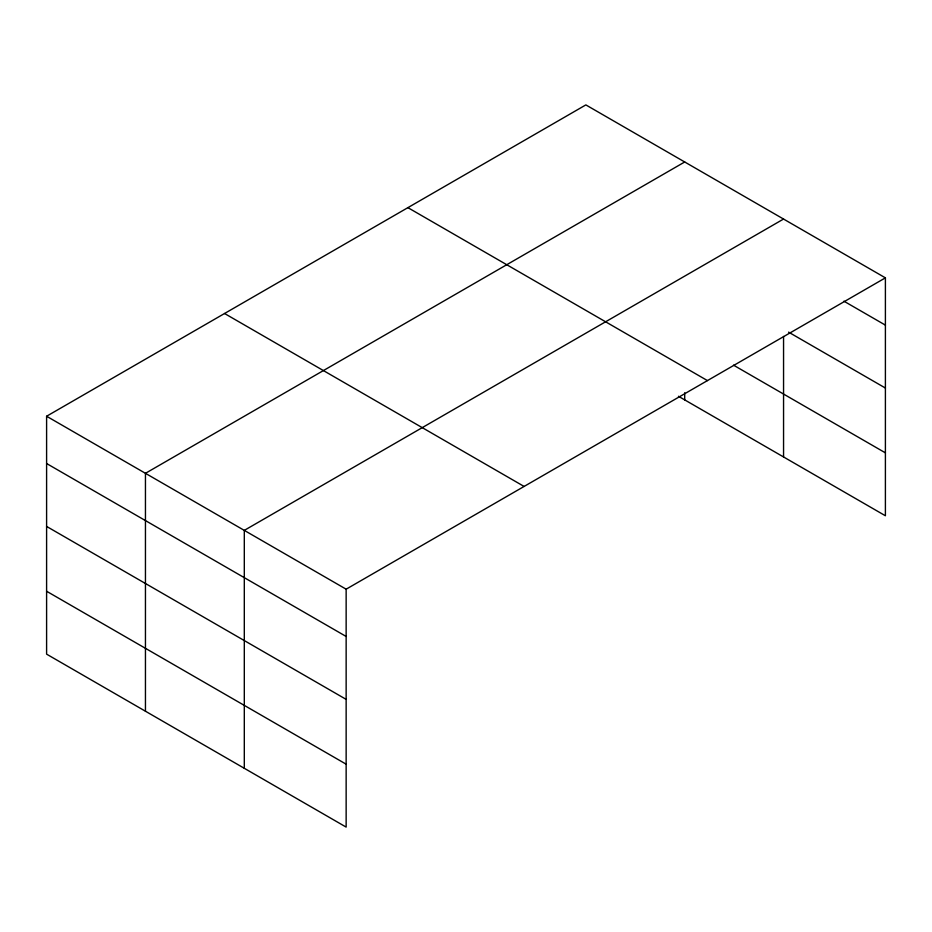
<?xml version="1.0" encoding="UTF-8"?>
<svg xmlns="http://www.w3.org/2000/svg" width="932" height="932" viewBox="0 0 932 932"><rect width="100%" height="100%" fill="white"/><g stroke="black" fill="none" stroke-linecap="round" stroke-linejoin="round"><path stroke-width="1.4" d="M46.6 416.243L346.145 589.187L346.145 827.092L46.6 654.148L46.6 416.243L585.855 104.908L885.4 277.853L885.4 515.757L678.449 396.275M684.705 161.982L145.45 473.316L145.45 711.221M783.556 219.043L244.3 530.378L244.3 768.294M346.145 589.187L885.4 277.853M843.903 301.176L885.4 325.128M788.588 332.142L885.4 388.038M733.507 365.158L885.4 452.847M407.901 207.65L707.446 380.594M224.554 313.502L524.099 486.446M46.6 463.519L346.145 636.463M46.6 526.429L346.145 699.373M46.6 591.249L346.145 764.182M783.556 336.44L783.556 456.96M684.705 392.745L684.705 399.886"/></g></svg>
